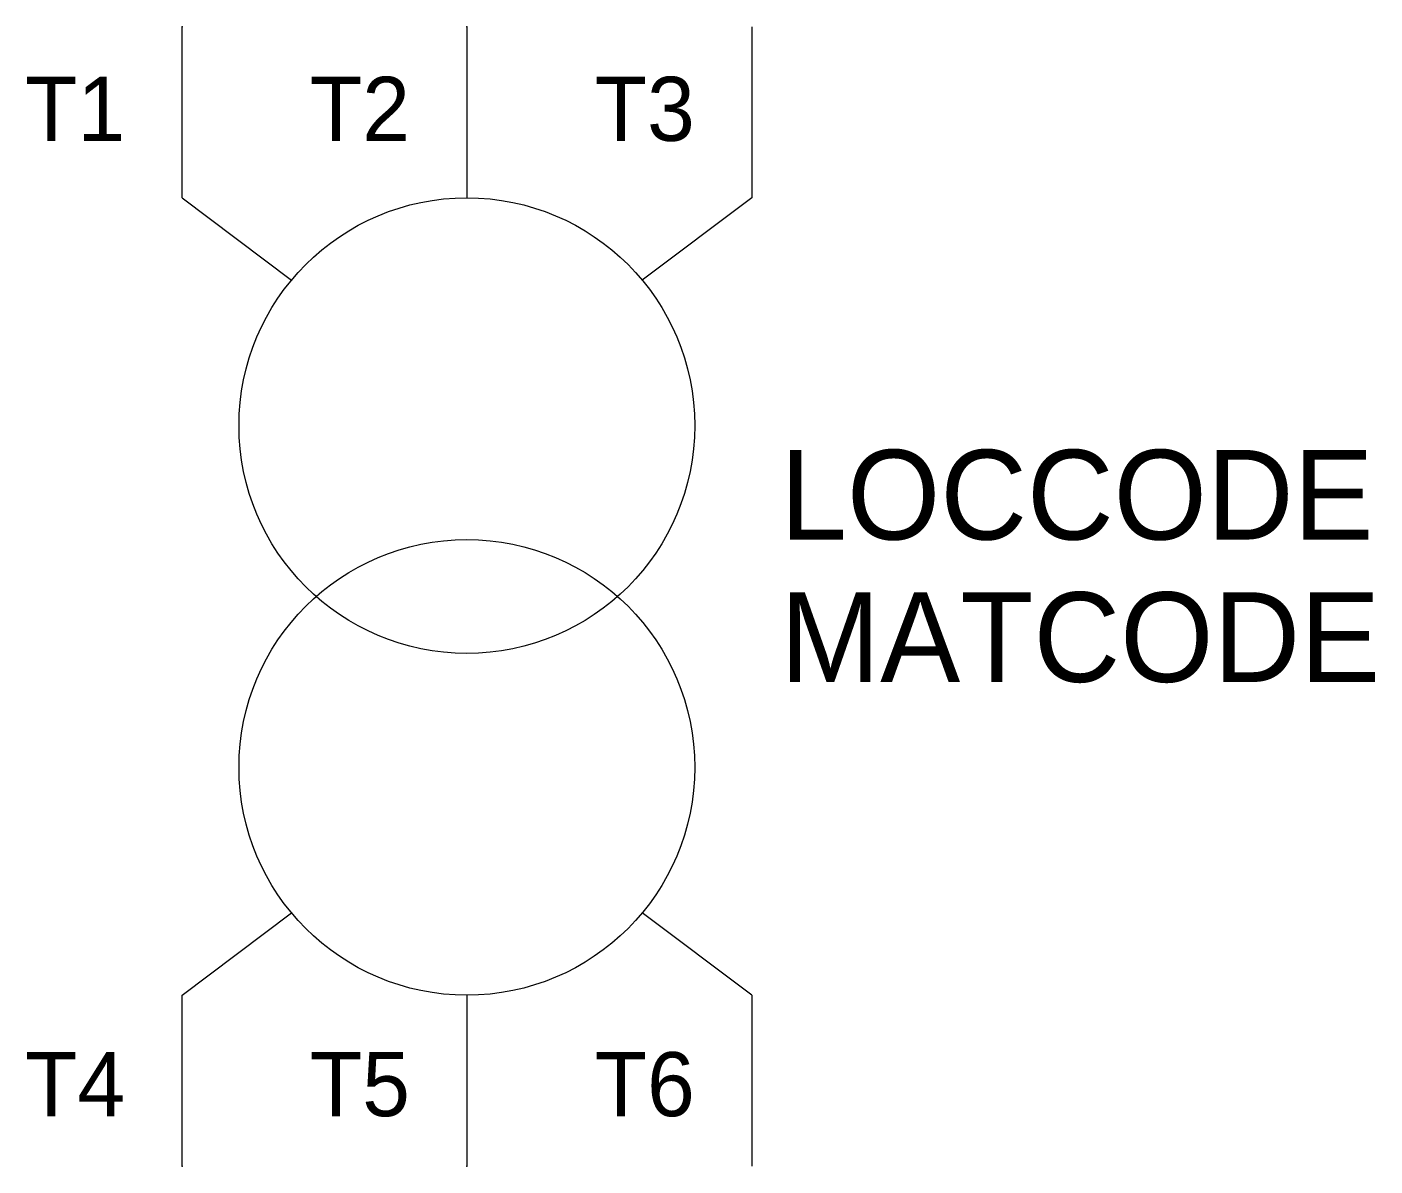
# Model space of a CAD drawing. Extents: x -5.4 to 41.9, y -40 to 0.
import ezdxf
from ezdxf.enums import TextEntityAlignment as Align

# ---------------------------------------------------------------- set-up
doc = ezdxf.new("R2010")
doc.units = 0
doc.layers.get('0').update_dxf_attribs({"linetype": 'CONTINUOUS'})
for name, color, linetype in [('A', 7, 'CONTINUOUS'), ('C', 6, 'CONTINUOUS'), ('T2', 1, 'CONTINUOUS')]:
    doc.layers.add(name, color=color, linetype=linetype)

msp = doc.modelspace()

# ---------------------------------------------------------------- linework, layer by layer
at = {"color": 0, "linetype": 'CONTINUOUS'}
for p, q in [((0, -6), (0, 0)), ((10, 0), (10, -6)), ((20, 0), (20, -6)), ((0, -6), (3.848, -8.886)), ((20, -6), (16.152, -8.886)), ((0, -34), (3.848, -31.114)), ((20, -34), (16.152, -31.114)), ((0, -40), (0, -34)), ((10, -34), (10, -40)), ((20, -34), (20, -40))]:
    msp.add_line(p, q, dxfattribs=at)
for centre in [(10, -14), (10, -26)]:
    msp.add_circle(centre, 8, dxfattribs=at)
at = {"layer": 'A', "color": 0, "linetype": 'CONTINUOUS'}
msp.add_point((4.708, -20), dxfattribs=at)
at = {"layer": 'C', "color": 0, "linetype": 'CONTINUOUS'}
for p in [(0, 0), (0, -40)]:
    msp.add_point(p, dxfattribs=at)
at = {"layer": 'C', "color": 0}
for p in [(10, 0), (10, -40)]:
    msp.add_point(p, dxfattribs=at)

# ---------------------------------------------------------------- texts
at = {"color": 0, "linetype": 'CONTINUOUS'}
for tag, p in [('LOCCODE', (21, -18)), ('MATCODE', (21, -23))]:
    msp.add_attdef(tag, p, '', height=3.15, dxfattribs=at)
at = {"layer": 'T2', "color": 0, "linetype": 'CONTINUOUS'}
for tag, p in [('T1', (-2, -4)), ('T2', (8, -4)), ('T3', (18, -4)), ('T4', (-2, -38.25)), ('T5', (8, -38.25)), ('T6', (18, -38.25))]:
    msp.add_attdef(tag, text='', height=2.25, dxfattribs=at).set_placement(p, align=Align.RIGHT)

doc.saveas('drawing.dxf')
